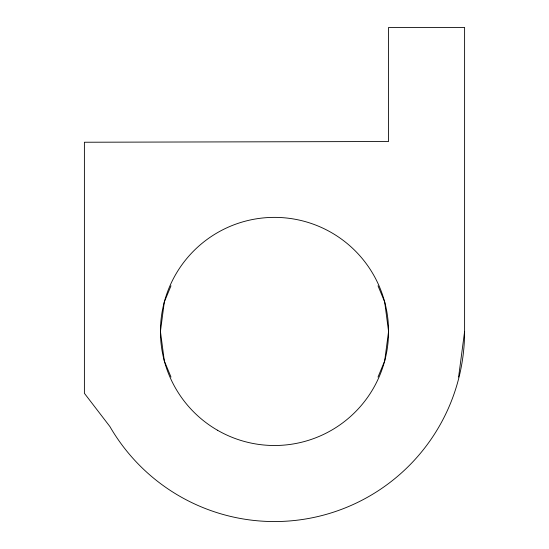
<?xml version="1.0" encoding="UTF-8"?>
<svg xmlns="http://www.w3.org/2000/svg" width="549" height="549" viewBox="0 0 549 549"><rect width="100%" height="100%" fill="white"/><g stroke="black" fill="none" stroke-linecap="round" stroke-linejoin="round"><path stroke-width="0.82" d="M458.6 377.067L464.605 331.445L464.605 27.45L388.562 27.45L388.562 141.512L84.395 142.239L84.395 393.304L109.862 426.498A190.105 190.105 0 0 0 464.605 331.445M170.993 285.816L164.323 301.923L160.438 331.445L164.323 360.961L170.993 377.067M378.007 377.067L384.677 360.961L388.562 331.445L384.677 301.923L378.007 285.816M217.466 430.224A114.062 114.062 0 0 0 388.562 331.445A114.062 114.062 0 0 0 217.466 232.659A114.062 114.062 0 0 0 217.466 430.224"/></g></svg>
